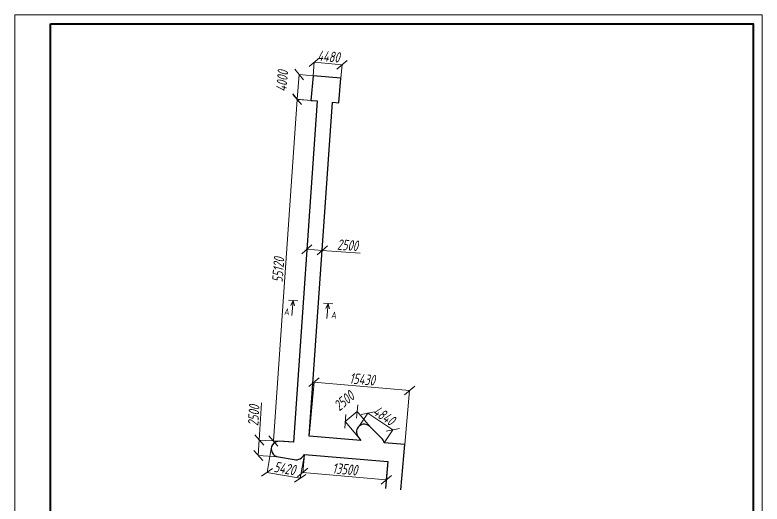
# Model space of a CAD drawing. Header units: millimetres. Extents: x 2433 to 329234, y 5766 to 133064.
# Drawn here: x 89635 to 117635, y 74305 to 92642 of the extents above; entities that cross this region are included whole.
import ezdxf

# ---------------------------------------------------------------- set-up
doc = ezdxf.new("R2010")
doc.units = ezdxf.units.MM
for name, color, linetype, lineweight in [('00-рамка', 7, 'Continuous', 40), ('Канализация К1', 14, 'Continuous', 40), ('Откос', 7, 'MYOTKOS', 9)]:
    doc.layers.add(name, color=color, linetype=linetype, lineweight=lineweight)
doc.styles.add('GOST 2.304', font='CS_Gost2304.shx')
doc.styles.add('Line_GUGK', font='GOST Common.ttf')
doc.styles.add('Виден при печати GOST Common', font='', dxfattribs={"width": 0.75})
doc.styles.get('Виден при печати GOST Common').set_extended_font_data('GOST Common', italic=True, bold=True)
doc.linetypes.add('MYOTKOS', pattern='A,0.25,["|",Line_GUGK,S=0.5,R=0,X=0,Y=0.1],0.5,["|",Line_GUGK,S=0.9,R=0,X=0,Y=0.3],0.25', length=1)
doc.dimstyles.new('Виден при печати', dxfattribs={"dimtxt": 396, "dimasz": 360, "dimexe": 2, "dimexo": 0, "dimgap": 65, "dimtad": 1, "dimdec": 0, "dimtxsty": 'Виден при печати GOST Common', "dimblk1": 'OBLIQUE', "dimblk2": 'OBLIQUE', "dimsah": 1, "dimcen": -2, "dimdle": 2, "dimclrd": 250, "dimclre": 250, "dimclrt": 250, "dimaunit": 1, "dimadec": 4, "dimazin": 2, "dimtp": 1, "dimtfac": 0.5, "dimtdec": 0, "dimtofl": 0, "dimtmove": 1, "dimatfit": 3, "dimfxl": 1, "dimtfillclr": 250, "dimtolj": 1, "dimlwd": 5, "dimlwe": 5, "dimarcsym": 1})

# ---------------------------------------------------------------- blocks, each defined once
blk = doc.blocks.new('_Oblique')
at = {"color": 0, "linetype": 'ByBlock', "lineweight": -2}
blk.add_line((-0.5, -0.5), (0.5, 0.5), dxfattribs=at)
blk = doc.blocks.new('*D140')
at = {"layer": 'Defpoints', "color": 0, "transparency": 16777216}
for p in [(100573, 83854), (101152, 83814), (101152, 83814)]:
    blk.add_point(p, dxfattribs=at)
at = {"layer": 'Откос', "color": 250, "linetype": 'ByBlock', "lineweight": 5, "transparency": 16777216}
for p, q in [((100571, 83855), (101154, 83814)), ((100573, 83854), (100573, 83852)), ((101152, 83814), (101152, 83812)), ((102567, 83716), (101152, 83814))]:
    blk.add_line(p, q, dxfattribs=at)
at = {"layer": 'Откос', "color": 250, "lineweight": 5, "transparency": 16777216, "xscale": 360, "yscale": 360, "zscale": 360}
for p, rotation in [((100573, 83854), 176.0154292621149), ((101152, 83814), 356.0154292621151)]:
    blk.add_blockref('_Oblique', p, dxfattribs=dict(at, rotation=rotation))
at = {"layer": 'Откос', "color": 250, "transparency": 16777216, "insert": (102105, 84011), "char_height": 396, "attachment_point": 5, "rotation": 356.0154, "style": 'Виден при печати GOST Common'}
blk.add_mtext('\\A1;2500', dxfattribs=at)
blk = doc.blocks.new('*D141')
at = {"layer": 'Defpoints', "color": 0, "transparency": 16777216}
for p in [(99239, 76387), (100481, 76169), (100324, 75273)]:
    blk.add_point(p, dxfattribs=at)
at = {"layer": 'Откос', "color": 250, "linetype": 'ByBlock', "lineweight": 5, "transparency": 16777216}
for p, q in [((99239, 76387), (99082, 75489)), ((100481, 76169), (100324, 75271)), ((99080, 75492), (100326, 75273))]:
    blk.add_line(p, q, dxfattribs=at)
at = {"layer": 'Откос', "color": 250, "lineweight": 5, "transparency": 16777216, "xscale": 360, "yscale": 360, "zscale": 360}
for p, rotation in [((99082, 75491), 170.0458910768781), ((100324, 75273), 350.0458910768781)]:
    blk.add_blockref('_Oblique', p, dxfattribs=dict(at, rotation=rotation))
at = {"layer": 'Откос', "color": 250, "transparency": 16777216, "insert": (99749, 75641), "char_height": 396, "attachment_point": 5, "rotation": 350.0459, "style": 'Виден при печати GOST Common'}
blk.add_mtext('\\A1;5420', dxfattribs=at)
blk = doc.blocks.new('*D142')
at = {"layer": 'Defpoints', "color": 0, "transparency": 16777216}
for p in [(98789, 76705), (99547, 76658), (99511, 76079)]:
    blk.add_point(p, dxfattribs=at)
at = {"layer": 'Откос', "color": 250, "linetype": 'ByBlock', "lineweight": 5, "transparency": 16777216}
for p, q in [((98876, 78094), (98789, 76705)), ((98753, 76124), (98789, 76707)), ((99547, 76658), (98787, 76705)), ((99511, 76079), (98751, 76126))]:
    blk.add_line(p, q, dxfattribs=at)
at = {"layer": 'Откос', "color": 250, "lineweight": 5, "transparency": 16777216, "xscale": 360, "yscale": 360, "zscale": 360}
for p, rotation in [((98789, 76705), 86.436456092622), ((98753, 76126), 266.436456092622)]:
    blk.add_blockref('_Oblique', p, dxfattribs=dict(at, rotation=rotation))
at = {"layer": 'Откос', "color": 250, "transparency": 16777216, "insert": (98583, 77630), "char_height": 396, "attachment_point": 5, "rotation": 86.4365, "style": 'Виден при печати GOST Common'}
blk.add_mtext('\\A1;2500', dxfattribs=at)
blk = doc.blocks.new('*D143')
at = {"layer": 'Defpoints', "color": 0, "transparency": 16777216}
for p in [(102862, 77711), (102540, 77230, -88), (103474, 76606, -88)]:
    blk.add_point(p, dxfattribs=at)
at = {"layer": 'Откос', "color": 250, "linetype": 'ByBlock', "lineweight": 5, "transparency": 16777216}
for p, q in [((102540, 77230), (102863, 77713)), ((103797, 77086), (102860, 77712)), ((103474, 76606), (103796, 77089))]:
    blk.add_line(p, q, dxfattribs=at)
at = {"layer": 'Откос', "color": 250, "lineweight": 5, "transparency": 16777216, "xscale": 360, "yscale": 360, "zscale": 360}
for p, rotation in [((102862, 77711), 146.2557212788538), ((103795, 77088), 326.2557212788538)]:
    blk.add_blockref('_Oblique', p, dxfattribs=dict(at, rotation=rotation))
at = {"layer": 'Откос', "color": 250, "transparency": 16777216, "insert": (103475, 77618), "char_height": 396, "attachment_point": 5, "rotation": 326.2557, "style": 'Виден при печати GOST Common'}
blk.add_mtext('\\A1;4840', dxfattribs=at)
blk = doc.blocks.new('*D93')
at = {"color": 250, "linetype": 'ByBlock', "lineweight": 5, "transparency": 16777216}
for p, q in [((100211, 89474), (99319, 76670)), ((100961, 89419), (100209, 89472)), ((100069, 76620), (99317, 76672))]:
    blk.add_line(p, q, dxfattribs=at)
at = {"layer": 'Defpoints', "color": 0, "transparency": 16777216}
for p in [(100961, 89419), (99319, 76672), (100069, 76620)]:
    blk.add_point(p, dxfattribs=at)
at = {"color": 250, "lineweight": 5, "transparency": 16777216, "xscale": 360, "yscale": 360, "zscale": 360}
for p, rotation in [((100211, 89472), 86.01542926212679), ((99319, 76672), 266.0154292621267)]:
    blk.add_blockref('_Oblique', p, dxfattribs=dict(at, rotation=rotation))
at = {"color": 250, "transparency": 16777216, "insert": (99503, 83090), "char_height": 396, "attachment_point": 5, "rotation": 86.0154, "style": 'Виден при печати GOST Common'}
blk.add_mtext('\\A1;55120', dxfattribs=at)
blk = doc.blocks.new('*D94')
at = {"color": 250, "linetype": 'ByBlock', "lineweight": 5, "transparency": 16777216}
for p, q in [((100212, 89483), (100293, 90411)), ((100809, 90364), (100290, 90409)), ((100728, 89440), (100210, 89485))]:
    blk.add_line(p, q, dxfattribs=at)
at = {"layer": 'Defpoints', "color": 0, "transparency": 16777216}
for p in [(100292, 90409), (100809, 90364), (100728, 89440)]:
    blk.add_point(p, dxfattribs=at)
at = {"color": 250, "lineweight": 5, "transparency": 16777216, "xscale": 360, "yscale": 360, "zscale": 360}
for p, rotation in [((100292, 90409), 85.01542925879606), ((100212, 89485), 265.0154292587961)]:
    blk.add_blockref('_Oblique', p, dxfattribs=dict(at, rotation=rotation))
at = {"color": 250, "transparency": 16777216, "insert": (99647, 90173), "char_height": 396, "attachment_point": 5, "rotation": 85.0154, "style": 'Виден при печати GOST Common'}
blk.add_mtext('\\A1;4000', dxfattribs=at)
blk = doc.blocks.new('*D95')
at = {"color": 250, "linetype": 'ByBlock', "lineweight": 5, "transparency": 16777216}
for p, q in [((100809, 90364), (100853, 90869)), ((100850, 90867), (101894, 90776)), ((101849, 90273), (101893, 90778))]:
    blk.add_line(p, q, dxfattribs=at)
at = {"layer": 'Defpoints', "color": 0, "transparency": 16777216}
for p in [(101892, 90776), (100809, 90364), (101849, 90273)]:
    blk.add_point(p, dxfattribs=at)
at = {"color": 250, "lineweight": 5, "transparency": 16777216, "xscale": 360, "yscale": 360, "zscale": 360}
for p, rotation in [((100852, 90867), 175.0154292588084), ((101892, 90776), 355.0154292588084)]:
    blk.add_blockref('_Oblique', p, dxfattribs=dict(at, rotation=rotation))
at = {"color": 250, "transparency": 16777216, "insert": (101395, 91083), "char_height": 396, "attachment_point": 5, "rotation": 355.0154, "style": 'Виден при печати GOST Common'}
blk.add_mtext('\\A1;4480', dxfattribs=at)
blk = doc.blocks.new('*D96')
at = {"color": 250, "linetype": 'ByBlock', "lineweight": 5, "transparency": 16777216}
for p, q in [((102016, 77402), (102461, 77776)), ((102931, 77214), (102459, 77776)), ((102488, 76842), (102016, 77405))]:
    blk.add_line(p, q, dxfattribs=at)
at = {"layer": 'Defpoints', "color": 0, "transparency": 16777216}
for p in [(102460, 77775), (102931, 77214, -88), (102488, 76842, -88)]:
    blk.add_point(p, dxfattribs=at)
at = {"color": 250, "lineweight": 5, "transparency": 16777216, "xscale": 360, "yscale": 360, "zscale": 360}
for p, rotation in [((102460, 77775), 40.01019415008093), ((102017, 77403), 220.0101941500809)]:
    blk.add_blockref('_Oblique', p, dxfattribs=dict(at, rotation=rotation))
at = {"color": 250, "transparency": 16777216, "insert": (101971, 78177), "char_height": 396, "attachment_point": 5, "rotation": 40.0102, "style": 'Виден при печати GOST Common'}
blk.add_mtext('\\A1;2500', dxfattribs=at)
blk = doc.blocks.new('*D125')
at = {"color": 250, "linetype": 'ByBlock', "lineweight": 5, "transparency": 16777216}
for p, q in [((100481, 76169), (100421, 75485)), ((103609, 75896), (103549, 75212)), ((100420, 75487), (103551, 75214))]:
    blk.add_line(p, q, dxfattribs=at)
at = {"layer": 'Defpoints', "color": 0, "transparency": 16777216}
for p in [(100481, 76169), (103609, 75896), (103549, 75214)]:
    blk.add_point(p, dxfattribs=at)
at = {"color": 250, "lineweight": 5, "transparency": 16777216, "xscale": 360, "yscale": 360, "zscale": 360}
for p, rotation in [((100422, 75487), 175.0154292378362), ((103549, 75214), 355.0154292378361)]:
    blk.add_blockref('_Oblique', p, dxfattribs=dict(at, rotation=rotation))
at = {"color": 250, "transparency": 16777216, "insert": (102008, 75612), "char_height": 396, "attachment_point": 5, "rotation": 355.0154, "style": 'Виден при печати GOST Common'}
blk.add_mtext('\\A1;13500', dxfattribs=at)
blk = doc.blocks.new('*D128')
at = {"color": 250, "linetype": 'ByBlock', "lineweight": 5, "transparency": 16777216}
for p, q in [((100667, 76851), (100844, 78878)), ((100842, 78876), (104426, 78564)), ((104247, 76539), (104424, 78566))]:
    blk.add_line(p, q, dxfattribs=at)
at = {"layer": 'Defpoints', "color": 0, "transparency": 16777216}
for p in [(104424, 78564), (100667, 76851), (104247, 76539)]:
    blk.add_point(p, dxfattribs=at)
at = {"color": 250, "lineweight": 5, "transparency": 16777216, "xscale": 360, "yscale": 360, "zscale": 360}
for p, rotation in [((100844, 78876), 175.0154292441073), ((104424, 78564), 355.0154292441073)]:
    blk.add_blockref('_Oblique', p, dxfattribs=dict(at, rotation=rotation))
at = {"color": 250, "transparency": 16777216, "insert": (102657, 78982), "char_height": 396, "attachment_point": 5, "rotation": 355.0154, "style": 'Виден при печати GOST Common'}
blk.add_mtext('\\A1;15430', dxfattribs=at)

msp = doc.modelspace()

# ---------------------------------------------------------------- linework, layer by layer
at = {"linetype": 'MYOTKOS', "ltscale": 120}
for p, q in [((100961, 89419.4), (100069.5, 76619.7)), ((100667, 76851), (101538.9, 89369)), ((103388.4, 76759.5, -88), (102930.8, 77213.6, -88)), ((102599.4, 76682.4, -88), (100667, 76851)), ((102488.4, 76842.2, -88), (102599.4, 76682.4, -88)), ((100069.5, 76619.7), (99547.6, 76657.5)), ((104247.2, 76538.7), (103473.6, 76606.2, -88)), ((104098.9, 74839.1), (104247.2, 76538.7)), ((100481.1, 76168.6), (103608.9, 75895.8)), ((99510.8, 76078.6), (100101.6, 75970.4)), ((103608.9, 75895.8), (103521.1, 74889.4))]:
    msp.add_line(p, q, dxfattribs=at)
msp.add_lwpolyline([(101538.9, 89369), (101768, 89349), (101848.6, 90273.5), (100808.6, 90364.2), (100728, 89439.7), (100961, 89419.4)], dxfattribs=at)
for centre, radius, start, end in [((102726.5, 77007.7, -88), 290, 45.22004, 214.80035), ((103136.7, 76519.1, -88), 348, 14.48727, 46.75752), ((99528.8, 76368.1), 290, 86.27764, 266.43646), ((100164.4, 76312.6), 348, 259.61433, 335.54359)]:
    msp.add_arc(centre, radius, start, end, dxfattribs=at)
at = {"layer": '00-рамка', "lineweight": 15}
msp.add_lwpolyline([(89635.1, 92642.3), (117635.1, 92642.3), (117635.1, 53042.3), (89635.1, 53042.3)], close=True, dxfattribs=at)
at = {"layer": '00-рамка', "lineweight": 40}
msp.add_lwpolyline([(90968.4, 92308.9), (117301.7, 92308.9), (117301.7, 53375.6), (90968.4, 53375.6)], close=True, dxfattribs=at)
at = {"layer": 'Канализация К1', "color": 18, "linetype": 'Continuous', "lineweight": 15, "true_color": 0x000000}
for p, q in [((99886.3, 81954.2), (100233.7, 81923.9)), ((100062.3, 81938.9), (99974.8, 81749.8)), ((100012.6, 81369.9), (100062.3, 81938.9)), ((100062.3, 81938.9), (100115.7, 81737.5)), ((101196.9, 81840.9), (101544.3, 81810.6)), ((101372.9, 81825.6), (101285.4, 81636.5)), ((101323.3, 81256.6), (101372.9, 81825.6)), ((101372.9, 81825.6), (101426.3, 81624.2))]:
    msp.add_line(p, q, dxfattribs=at)
at = {"layer": 'Откос', "ltscale": 900}
msp.add_line((102913, 76785.7, -88), (102912.9, 76785.7, -88), dxfattribs=at)

# ---------------------------------------------------------------- texts
at = {"layer": 'Канализация К1', "color": 18, "linetype": 'Continuous', "lineweight": 15, "true_color": 0x000000, "char_height": 250, "attachment_point": 1, "rotation": 352.48117, "style": 'GOST 2.304'}
for insert in [(99749.7, 81650.4), (101516.2, 81528.6)]:
    msp.add_mtext_dynamic_manual_height_columns('A', width=372.408, gutter_width=12.5, heights=[0], dxfattribs=dict(at, insert=insert))

# ---------------------------------------------------------------- dimensions: what is measured, and where the dimension line sits
for p1, p2, distance, text, picture, middle in [((100808.6, 90364.2), (101848.6, 90273.5), 504.2, '4480', '*D95', (101395.3, 91083.2)), ((100728, 89439.7), (100808.6, 90364.2), 518.1, '4000', '*D94', (99646.5, 90173.5)), ((100961, 89419.4), (100069.5, 76619.7), -752.1, '55120', '*D93', (99502.6, 83090.1)), ((100667, 76851), (104247.2, 76538.7), 2033, '15430', '*D128', (102656.6, 78982.2)), ((102488.4, 76842.2, -88), (102930.8, 77213.6, -88), 732.4, '2500', '*D96', (101970.6, 78177.3)), ((100481.1, 76168.6), (103608.9, 75895.8), -684.7, '13500', '*D125', (102008.4, 75612.1))]:
    dim = msp.add_aligned_dim(p1=p1, p2=p2, distance=distance, text=text, dimstyle='Виден при печати', override={"dimpost": '<>'})
    dim.commit()
    dim.dimension.update_dxf_attribs({"geometry": picture, "text_midpoint": middle})
at = {"layer": 'Откос'}
for base, p1, p2, angle, picture, middle in [((101152, 83814.2), (100573.4, 83854.5), (101152, 83814.2), 356.01543, '*D140', (102087.2, 83756)), ((98789, 76704.7), (99510.8, 76078.6), (99546.8, 76657.5), 86.43646, '*D142', (98912.4, 77609.8))]:
    dim = msp.add_linear_dim(base=base, p1=p1, p2=p2, angle=angle, text='2500', dimstyle='Виден при печати', override={"dimpost": '<>'}, dxfattribs=at)
    dim.commit()
    dim.dimension.update_dxf_attribs({"geometry": picture, "text_midpoint": middle, "dimtype": 129})
for p1, p2, distance, text, picture, middle in [((103473.6, 76606.2, -88), (102540, 77229.9, -88), -578.9, '4840', '*D143', (103474.5, 77618.1)), ((99239.4, 76386.5), (100481.1, 76168.6), -909, '5420', '*D141', (99748.6, 75641.3))]:
    dim = msp.add_aligned_dim(p1=p1, p2=p2, distance=distance, text=text, dimstyle='Виден при печати', override={"dimpost": '<>'}, dxfattribs=at)
    dim.commit()
    dim.dimension.update_dxf_attribs({"geometry": picture, "text_midpoint": middle})

doc.saveas('drawing.dxf')
